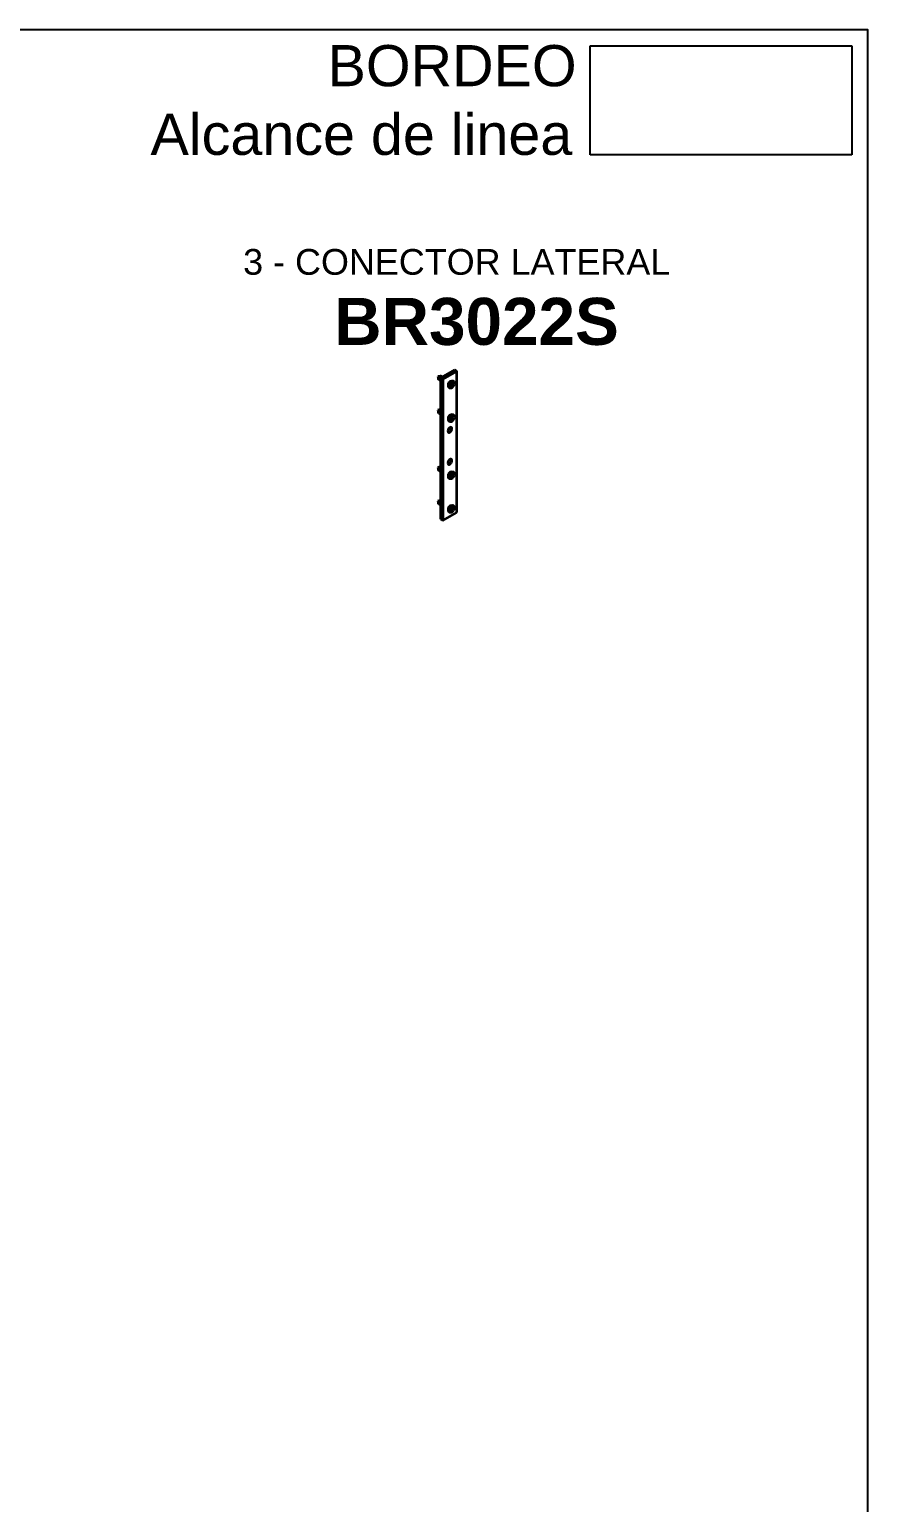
# Model space of a CAD drawing. Header units: inches. Extents: x 9936 to 27102, y -2774 to 11910.
# Drawn here: x 15760 to 16575, y -1290 to 141 of the extents above; entities that cross this region are included whole.
import ezdxf

# ---------------------------------------------------------------- set-up
doc = ezdxf.new("R2010")
doc.units = ezdxf.units.IN
doc.header["$MEASUREMENT"] = 0
doc.layers.add('TEXTO', color=7, linetype='Continuous')
doc.layers.add('VIÑETAS', color=5, linetype='Continuous')
doc.styles.get("Standard").update_dxf_attribs({"font": 'arial.ttf'})
picture_1 = doc.add_image_def('image1.jpg', size_in_pixel=(755, 314))

msp = doc.modelspace()

# ---------------------------------------------------------------- linework, layer by layer
at = {"layer": 'TEXTO'}
msp.add_lwpolyline([(14565.647, 141.265), (16574.871, 141.265), (16574.871, -2774.427), (14565.647, -2774.427)], close=True, dxfattribs=at)
at = {"layer": 'VIÑETAS', "linetype": 'Continuous', "lineweight": 35}
for p, q in [((16159.409, -195.473), (16157.07, -196.102)), ((16157.07, -196.102), (16157.695, -198.441)), ((16158.058, -198.958), (16159.84, -199.987)), ((16173.31, -189.535), (16159.84, -197.311)), ((16159.84, -197.311), (16159.84, -334.49)), ((16159.84, -197.311), (16162.085, -198.607)), ((16161.483, -196.363), (16160.038, -195.528)), ((16175.555, -190.831), (16162.085, -198.607)), ((16162.085, -198.607), (16162.085, -335.786)), ((16170.871, -200.32), (16169.254, -200.755)), ((16173.31, -189.535), (16175.555, -190.831)), ((16175.555, -328.01), (16175.555, -190.831)), ((16167.193, -204.326), (16167.625, -205.943)), ((16168.312, -206.921), (16168.666, -207.126)), ((16168.908, -205.069), (16169.986, -203.932)), ((16168.908, -205.069), (16169.232, -205.788)), ((16169.232, -205.788), (16170.31, -204.651)), ((16169.541, -202.944), (16170.325, -202.117)), ((16169.541, -202.944), (16169.986, -203.932)), ((16169.661, -204.275), (16170.31, -204.651)), ((16169.68, -203.007), (16170.006, -202.664)), ((16169.68, -203.007), (16170.126, -203.995)), ((16169.68, -203.007), (16171.095, -203.824)), ((16169.79, -204.35), (16170.126, -203.995)), ((16169.877, -202.589), (16170.771, -203.105)), ((16170.126, -203.995), (16171.54, -204.812)), ((16170.31, -204.651), (16170.756, -205.639)), ((16170.325, -202.117), (16170.771, -203.105)), ((16170.756, -205.639), (16171.54, -204.812)), ((16170.771, -203.105), (16171.849, -201.968)), ((16171.095, -203.824), (16172.173, -202.687)), ((16171.095, -203.824), (16171.54, -204.812)), ((16171.523, -202.312), (16172.173, -202.687)), ((16171.849, -201.968), (16172.173, -202.687)), ((16172.415, -200.63), (16172.062, -200.426)), ((16159.409, -228.134), (16157.07, -228.763)), ((16157.07, -228.763), (16157.695, -231.103)), ((16158.058, -231.62), (16159.84, -232.648)), ((16167.193, -236.987), (16167.625, -238.605)), ((16168.312, -239.583), (16168.666, -239.787)), ((16168.908, -237.731), (16169.986, -236.594)), ((16168.908, -237.731), (16169.232, -238.449)), ((16169.232, -238.449), (16170.31, -237.312)), ((16170.871, -232.982), (16169.254, -233.417)), ((16169.541, -235.606), (16170.325, -234.779)), ((16169.541, -235.606), (16169.986, -236.594)), ((16169.661, -236.937), (16170.31, -237.312)), ((16169.68, -235.669), (16170.006, -235.325)), ((16169.68, -235.669), (16170.126, -236.657)), ((16169.68, -235.669), (16171.095, -236.485)), ((16169.79, -237.012), (16170.126, -236.657)), ((16169.877, -235.251), (16170.771, -235.767)), ((16170.126, -236.657), (16171.54, -237.473)), ((16170.31, -237.312), (16170.756, -238.3)), ((16170.325, -234.779), (16170.771, -235.767)), ((16170.756, -238.3), (16171.54, -237.473)), ((16170.771, -235.767), (16171.849, -234.63)), ((16171.095, -236.485), (16172.173, -235.348)), ((16171.095, -236.485), (16171.54, -237.473)), ((16171.523, -234.973), (16172.173, -235.348)), ((16171.849, -234.63), (16172.173, -235.348)), ((16172.415, -233.292), (16172.062, -233.088)), ((16159.409, -283.659), (16157.07, -284.288)), ((16157.07, -284.288), (16157.695, -286.628)), ((16158.058, -287.144), (16159.84, -288.173)), ((16167.193, -292.512), (16167.625, -294.129)), ((16168.312, -295.108), (16168.666, -295.312)), ((16168.908, -293.255), (16169.986, -292.118)), ((16168.908, -293.255), (16169.232, -293.974)), ((16169.232, -293.974), (16170.31, -292.837)), ((16170.871, -288.507), (16169.254, -288.942)), ((16169.541, -291.13), (16170.325, -290.304)), ((16169.541, -291.13), (16169.986, -292.118)), ((16169.661, -292.462), (16170.31, -292.837)), ((16169.68, -291.194), (16170.006, -290.85)), ((16169.68, -291.194), (16170.126, -292.182)), ((16169.68, -291.194), (16171.095, -292.01)), ((16169.79, -292.536), (16170.126, -292.182)), ((16169.877, -290.776), (16170.771, -291.292)), ((16170.126, -292.182), (16171.54, -292.998)), ((16170.31, -292.837), (16170.756, -293.825)), ((16170.325, -290.304), (16170.771, -291.292)), ((16170.756, -293.825), (16171.54, -292.998)), ((16170.771, -291.292), (16171.849, -290.155)), ((16171.095, -292.01), (16172.173, -290.873)), ((16171.095, -292.01), (16171.54, -292.998)), ((16171.523, -290.498), (16172.173, -290.873)), ((16171.849, -290.155), (16172.173, -290.873)), ((16172.415, -288.817), (16172.062, -288.612)), ((16159.409, -316.321), (16157.07, -316.95)), ((16157.07, -316.95), (16157.695, -319.289)), ((16158.058, -319.806), (16159.84, -320.835)), ((16162.085, -335.786), (16175.555, -328.01)), ((16167.193, -325.174), (16167.625, -326.791)), ((16168.312, -327.769), (16168.666, -327.974)), ((16168.908, -325.917), (16169.986, -324.78)), ((16168.908, -325.917), (16169.232, -326.636)), ((16169.232, -326.636), (16170.31, -325.499)), ((16170.871, -321.168), (16169.254, -321.603)), ((16169.541, -323.792), (16170.325, -322.965)), ((16169.541, -323.792), (16169.986, -324.78)), ((16169.661, -325.123), (16170.31, -325.499)), ((16169.68, -323.855), (16170.006, -323.512)), ((16169.68, -323.855), (16170.126, -324.843)), ((16169.68, -323.855), (16171.095, -324.672)), ((16169.79, -325.198), (16170.126, -324.843)), ((16169.877, -323.437), (16170.771, -323.953)), ((16170.126, -324.843), (16171.54, -325.66)), ((16170.31, -325.499), (16170.756, -326.487)), ((16170.325, -322.965), (16170.771, -323.953)), ((16170.756, -326.487), (16171.54, -325.66)), ((16170.771, -323.953), (16171.849, -322.816)), ((16171.095, -324.672), (16172.173, -323.535)), ((16171.095, -324.672), (16171.54, -325.66)), ((16171.523, -323.16), (16172.173, -323.535)), ((16171.849, -322.816), (16172.173, -323.535)), ((16172.415, -321.478), (16172.062, -321.274)), ((16159.84, -334.49), (16162.085, -335.786))]:
    msp.add_line(p, q, dxfattribs=at)
at = {"layer": 'VIÑETAS', "linetype": 'Continuous', "lineweight": 35, "flags": 128}
for points in [[(16158.058, -198.958), (16157.802, -198.701), (16157.662, -198.275), (16157.672, -197.737), (16157.831, -197.146), (16158.122, -196.565), (16158.513, -196.058)], [(16158.513, -196.058), (16158.962, -195.679), (16159.42, -195.47), (16159.838, -195.452), (16160.038, -195.528)], [(16169.174, -201.428), (16169.767, -200.893), (16170.382, -200.507), (16170.987, -200.293), (16171.548, -200.26), (16172.036, -200.412), (16172.062, -200.426)], [(16168.312, -206.921), (16168.13, -206.793), (16167.799, -206.384), (16167.598, -205.829), (16167.536, -205.157), (16167.617, -204.406), (16167.836, -203.615), (16168.182, -202.827), (16168.637, -202.085), (16169.174, -201.428)], [(16169.528, -201.632), (16170.12, -201.097), (16170.736, -200.711), (16171.34, -200.497), (16171.902, -200.464), (16172.39, -200.616), (16172.778, -200.943), (16173.046, -201.429), (16173.179, -202.046), (16173.169, -202.763), (16173.018, -203.539), (16172.733, -204.334), (16172.33, -205.104), (16171.831, -205.808), (16171.262, -206.408), (16170.654, -206.872), (16170.04, -207.174), (16169.453, -207.298), (16168.924, -207.238), (16168.483, -206.997), (16168.153, -206.588), (16167.951, -206.033), (16167.889, -205.361), (16167.97, -204.61), (16168.19, -203.819), (16168.536, -203.031), (16168.99, -202.289), (16169.528, -201.632)], [(16158.058, -231.62), (16157.802, -231.362), (16157.662, -230.936), (16157.672, -230.398), (16157.831, -229.807), (16158.122, -229.226), (16158.513, -228.719)], [(16168.312, -239.583), (16168.13, -239.455), (16167.799, -239.046), (16167.598, -238.49), (16167.536, -237.819), (16167.617, -237.067), (16167.836, -236.276), (16168.182, -235.488), (16168.637, -234.746), (16169.174, -234.09)], [(16169.528, -234.294), (16170.12, -233.759), (16170.736, -233.373), (16171.34, -233.158), (16171.902, -233.126), (16172.39, -233.277), (16172.778, -233.605), (16173.046, -234.09), (16173.179, -234.708), (16173.169, -235.424), (16173.018, -236.201), (16172.733, -236.996), (16172.33, -237.766), (16171.831, -238.47), (16171.262, -239.07), (16170.654, -239.533), (16170.04, -239.835), (16169.453, -239.96), (16168.924, -239.9), (16168.483, -239.659), (16168.153, -239.25), (16167.951, -238.694), (16167.889, -238.023), (16167.97, -237.271), (16168.19, -236.48), (16168.536, -235.693), (16168.99, -234.95), (16169.528, -234.294)], [(16169.174, -234.09), (16169.767, -233.554), (16170.382, -233.169), (16170.987, -232.954), (16171.548, -232.922), (16172.036, -233.073), (16172.062, -233.088)], [(16170.784, -246.66), (16170.711, -246.09), (16170.498, -245.647), (16170.161, -245.362), (16169.724, -245.258), (16169.22, -245.343), (16168.686, -245.609), (16168.162, -246.037), (16167.687, -246.595), (16167.296, -247.242), (16167.018, -247.931), (16166.874, -248.609), (16166.874, -249.227), (16167.018, -249.738), (16167.296, -250.106), (16167.687, -250.302), (16168.162, -250.312), (16168.686, -250.135), (16169.22, -249.785), (16169.724, -249.287), (16170.161, -248.678), (16170.498, -248.004), (16170.711, -247.314), (16170.784, -246.66)], [(16158.058, -287.144), (16157.802, -286.887), (16157.662, -286.461), (16157.672, -285.923), (16157.831, -285.332), (16158.122, -284.751), (16158.513, -284.244)], [(16170.784, -277.689), (16170.711, -277.119), (16170.498, -276.675), (16170.161, -276.391), (16169.724, -276.287), (16169.22, -276.371), (16168.686, -276.637), (16168.162, -277.065), (16167.687, -277.624), (16167.296, -278.271), (16167.018, -278.959), (16166.874, -279.637), (16166.874, -280.255), (16167.018, -280.767), (16167.296, -281.134), (16167.687, -281.33), (16168.162, -281.34), (16168.686, -281.163), (16169.22, -280.813), (16169.724, -280.315), (16170.161, -279.707), (16170.498, -279.033), (16170.711, -278.343), (16170.784, -277.689)], [(16168.312, -295.108), (16168.13, -294.98), (16167.799, -294.57), (16167.598, -294.015), (16167.536, -293.343), (16167.617, -292.592), (16167.836, -291.801), (16168.182, -291.013), (16168.637, -290.271), (16169.174, -289.615)], [(16169.528, -289.819), (16170.12, -289.283), (16170.736, -288.898), (16171.34, -288.683), (16171.902, -288.651), (16172.39, -288.802), (16172.778, -289.13), (16173.046, -289.615), (16173.179, -290.233), (16173.169, -290.949), (16173.018, -291.726), (16172.733, -292.52), (16172.33, -293.291), (16171.831, -293.995), (16171.262, -294.595), (16170.654, -295.058), (16170.04, -295.36), (16169.453, -295.485), (16168.924, -295.425), (16168.483, -295.184), (16168.153, -294.774), (16167.951, -294.219), (16167.889, -293.548), (16167.97, -292.796), (16168.19, -292.005), (16168.536, -291.217), (16168.99, -290.475), (16169.528, -289.819)], [(16169.174, -289.615), (16169.767, -289.079), (16170.382, -288.694), (16170.987, -288.479), (16171.548, -288.447), (16172.036, -288.598), (16172.062, -288.612)], [(16158.058, -319.806), (16157.802, -319.549), (16157.662, -319.123), (16157.672, -318.585), (16157.831, -317.994), (16158.122, -317.413), (16158.513, -316.906)], [(16168.312, -327.769), (16168.13, -327.641), (16167.799, -327.232), (16167.598, -326.677), (16167.536, -326.005), (16167.617, -325.254), (16167.836, -324.463), (16168.182, -323.675), (16168.637, -322.933), (16169.174, -322.276)], [(16169.528, -322.48), (16170.12, -321.945), (16170.736, -321.56), (16171.34, -321.345), (16171.902, -321.312), (16172.39, -321.464), (16172.778, -321.791), (16173.046, -322.277), (16173.179, -322.894), (16173.169, -323.611), (16173.018, -324.387), (16172.733, -325.182), (16172.33, -325.952), (16171.831, -326.656), (16171.262, -327.256), (16170.654, -327.72), (16170.04, -328.022), (16169.453, -328.146), (16168.924, -328.086), (16168.483, -327.845), (16168.153, -327.436), (16167.951, -326.881), (16167.889, -326.209), (16167.97, -325.458), (16168.19, -324.667), (16168.536, -323.879), (16168.99, -323.137), (16169.528, -322.48)], [(16169.174, -322.276), (16169.767, -321.741), (16170.382, -321.355), (16170.987, -321.141), (16171.548, -321.108), (16172.036, -321.26), (16172.062, -321.274)]]:
    msp.add_lwpolyline(points, dxfattribs=at)
at = {"layer": 'VIÑETAS', "linetype": 'Continuous', "lineweight": 35}
for centre, radius, start, end in [((16170.468, -203.836), 3.311, 111.500508, 188.504868), ((16159.692, -229.547), 1.44, 84.096903, 144.917275), ((16170.468, -236.498), 3.311, 111.500508, 188.504868), ((16164.199, -245.127), 4.358, 307.946675, 352.058702), ((16159.692, -285.072), 1.44, 84.096903, 144.917275), ((16164.199, -276.155), 4.358, 307.946675, 352.058702), ((16170.468, -292.022), 3.311, 111.500508, 188.504868), ((16159.692, -317.733), 1.44, 84.096903, 144.917275), ((16170.468, -324.684), 3.311, 111.500508, 188.504868)]:
    msp.add_arc(centre, radius, start, end, dxfattribs=at)

# ---------------------------------------------------------------- texts
at = {"color": 192, "insert": (16056.332, -119.522), "char_height": 45.69253, "attachment_point": 1}
msp.add_mtext_dynamic_manual_height_columns('{\\fArial|b1|i0|c0|p34;BR3022S}', width=536.06328, gutter_width=1, heights=[0], dxfattribs=at)
at = {"layer": 'TEXTO', "attachment_point": 1}
for s, width, insert, char_height in [('\\pi2613.55421;BORDEO\\P\\pi2441.43962;Alcance de linea', 2849.13402, (13436.357, 126.093), 40), ('3 - CONECTOR LATERAL', 751.30533, (15967.846, -72.071), 25)]:
    msp.add_mtext_dynamic_manual_height_columns(s, width=width, gutter_width=1, heights=[0], dxfattribs=dict(at, insert=insert, char_height=char_height))

# ---------------------------------------------------------------- pictures from other files: only their frames are drawn
image = msp.add_image(picture_1, insert=(16305.144, 19.499), size_in_units=(254.583, 105.879))
image.dxf.flags = 7

doc.saveas('drawing.dxf')
